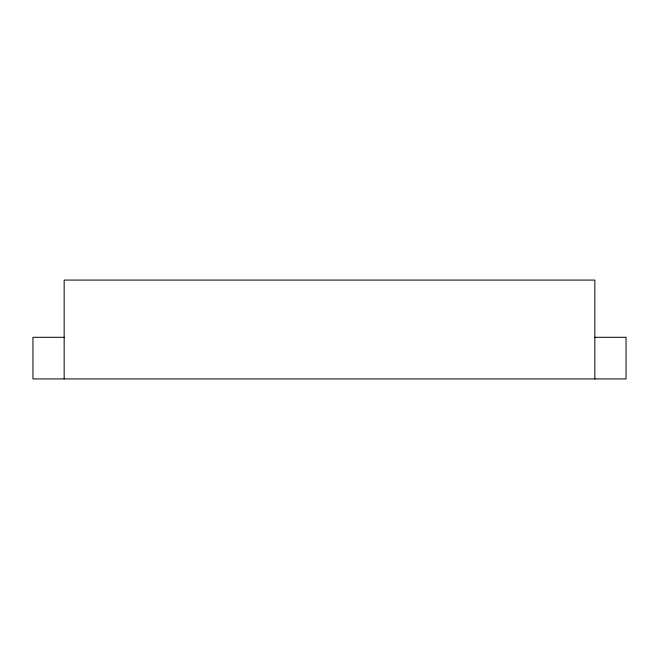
<?xml version="1.0" encoding="UTF-8"?>
<svg xmlns="http://www.w3.org/2000/svg" width="659" height="659" viewBox="0 0 659 659"><rect width="100%" height="100%" fill="white"/><g stroke="black" fill="none" stroke-linecap="round" stroke-linejoin="round"><path stroke-width="0.99" d="M64.162 337.301L32.95 337.301L32.95 378.925L626.05 378.925L626.05 337.301L594.838 337.301M594.838 378.925L594.838 280.075L64.162 280.075L64.162 378.925"/></g></svg>
